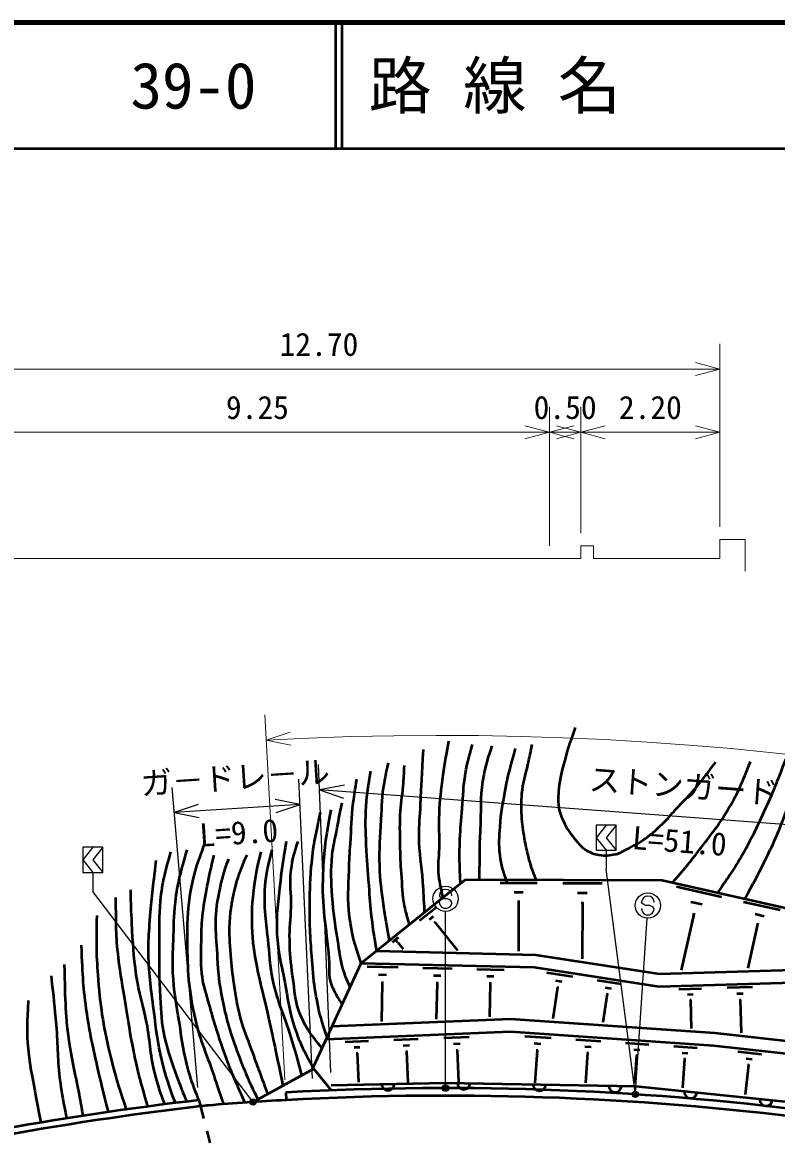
# Model space of a CAD drawing. Units: millimetres, scale not verified, with parts at other scales. Extents: x 40000 to 680000, y 20000 to 380000.
# Drawn here: x 152965 to 212690, y 291068 to 380000 of the extents above; entities that cross this region are included whole.
import ezdxf
from ezdxf.enums import TextEntityAlignment as Align

# ---------------------------------------------------------------- set-up
doc = ezdxf.new("R2010")
doc.units = ezdxf.units.MM
doc.header["$LTSCALE"] = 1000
doc.header["$PDMODE"] = 32
doc.header["$PDSIZE"] = 500
for name, color, linetype, lineweight in [('S-STR-HTXT', 7, 'Continuous', 13), ('S-STR-STRC', 7, 'Continuous', 25), ('S-TTL', 2, 'Continuous', 140), ('S-TTL-LINE', 7, 'Continuous', 50)]:
    doc.layers.add(name, color=color, linetype=linetype, lineweight=lineweight)
doc.layers.add('S-TTL-TXT', color=7, linetype='Continuous')
doc.styles.add('@ＭＳ ゴシック', font='')
doc.styles.add('ＭＳ ゴシック', font='')
doc.styles.get('@ＭＳ ゴシック').set_extended_font_data('@MS Gothic')
doc.styles.get('ＭＳ ゴシック').set_extended_font_data('MS Gothic')

msp = doc.modelspace()

# ---------------------------------------------------------------- linework, layer by layer
at = {"layer": 'S-STR-HTXT'}
for p, q in [((208197, 340024), (208197, 354524)), ((144697, 352524), (208197, 352524)), ((208197, 352524), (206265, 353042)), ((206265, 352007), (208197, 352524)), ((194697, 338524), (194697, 349524)), ((197197, 339524), (197197, 349524)), ((194697, 347524), (192765, 348042)), ((196629, 348042), (194697, 347524)), ((197197, 347524), (195265, 348042)), ((199129, 348042), (197197, 347524)), ((208197, 347524), (206265, 348042)), ((148447, 347524), (194697, 347524)), ((192765, 347007), (194697, 347524)), ((194697, 347524), (197197, 347524)), ((194697, 347524), (196629, 347007)), ((195265, 347007), (197197, 347524)), ((197197, 347524), (208197, 347524)), ((197197, 347524), (199129, 347007)), ((206265, 347007), (208197, 347524)), ((208197, 337524), (208197, 339024)), ((208197, 339024), (210197, 339024)), ((210197, 339024), (210197, 336524)), ((198197, 338524), (197197, 338524)), ((197197, 338524), (197197, 337524)), ((198197, 337524), (198197, 338524)), ((148447, 337524), (194697, 337524)), ((194697, 337524), (197197, 337524)), ((198197, 337524), (208197, 337524)), ((173758, 296192), (172164, 325121)), ((174176, 323745), (172274, 323124)), ((172274, 323124), (174231, 322712))]:
    msp.add_line(p, q, dxfattribs=at)
msp.add_arc((186014, 68568), 254927, 45.26591, 93.08953, dxfattribs=at)
at = {"layer": 'S-STR-STRC'}
for p, q in [((177376, 296768), (176419, 321176)), ((166852, 295584), (164823, 319366)), ((175938, 296301), (174857, 320022)), ((178462, 319550), (176497, 319178)), ((174948, 318024), (172987, 318414)), ((233803, 314898), (176497, 319178)), ((176497, 319178), (178385, 318518)), ((174948, 318024), (164993, 317373)), ((166887, 318015), (164993, 317373)), ((173054, 317381), (174948, 318024)), ((164993, 317373), (166955, 316982)), ((198398, 316390), (198398, 314390)), ((157741, 314628), (157741, 312628)), ((199198, 314390), (199198, 312890)), ((158541, 312628), (158541, 311128)), ((201491, 295191), (199197, 312890)), ((171137, 294554), (158540, 311128)), ((186082, 310680), (185983, 310798)), ((186327, 310541), (186082, 310680)), ((186628, 310539), (186327, 310541)), ((186873, 310427), (186628, 310539)), ((186979, 310291), (186873, 310427)), ((186474, 295690), (186477, 309540)), ((202102, 310151), (202003, 310269)), ((202347, 310011), (202102, 310151)), ((202648, 310009), (202347, 310011)), ((202893, 309897), (202648, 310009)), ((202999, 309761), (202893, 309897)), ((201520, 295192), (202432, 309012))]:
    msp.add_line(p, q, dxfattribs=at)
for points in [[(198398, 314390), (199998, 314390), (199998, 316390), (198398, 316390)], [(199198, 316390), (198398, 315390), (199198, 314390)], [(199998, 316390), (199198, 315390), (199998, 314390)], [(157741, 312628), (159341, 312628), (159341, 314628), (157741, 314628)], [(158541, 314628), (157741, 313628), (158541, 312628)], [(159341, 314628), (158541, 313628), (159341, 312628)]]:
    msp.add_lwpolyline(points, dxfattribs=at)
for centre, radius in [((186478, 310540), 1000), ((202498, 310010), 1000), ((186474, 295540), 150), ((186474, 295540), 120), ((186474, 295540), 90), ((186474, 295540), 60), ((186474, 295540), 30), ((171228, 294435), 150), ((171228, 294435), 120), ((171228, 294435), 90), ((171228, 294435), 60), ((171228, 294435), 30), ((201510, 295043), 150), ((201510, 295043), 120), ((201510, 295043), 90), ((201510, 295043), 60), ((201510, 295043), 30)]:
    msp.add_circle(centre, radius, dxfattribs=at)
for centre, start, end in [((186483, 310795), 359.55488, 179.55488), ((202503, 310265), 359.55488, 179.55488), ((186479, 310295), 179.55488, 359.55488), ((202499, 309765), 179.55488, 359.55488)]:
    msp.add_arc(centre, 500, start, end, dxfattribs=at)
for p in [(186474, 295540), (201510, 295043), (171228, 294435)]:
    msp.add_point(p, dxfattribs=at)
at = {"layer": 'S-TTL'}
msp.add_line((680000, 380000), (40000, 380000), dxfattribs=at)
msp.add_line((680000, 380000), (40000, 380000), dxfattribs=at)
at = {"layer": 'S-TTL-LINE'}
for p, q in [((177750, 380000), (177750, 370000)), ((177750, 380000), (177750, 370000)), ((178250, 380000), (178250, 370000)), ((178250, 380000), (178250, 370000)), ((40000, 370000), (680000, 370000)), ((40000, 370000), (680000, 370000)), ((179781, 305440), (188055, 312068)), ((188055, 312068), (203635, 312020)), ((190797, 311810), (193736, 311801)), ((195751, 311794), (198880, 311785)), ((203635, 312020), (219941, 308343)), ((204767, 311508), (208327, 310706)), ((191897, 311072), (192631, 311069)), ((196921, 311009), (197704, 311006)), ((184405, 308823), (185772, 309919)), ((192170, 310336), (192353, 310336)), ((192262, 310336), (192249, 306398)), ((197212, 310225), (197408, 310225)), ((197310, 310225), (197296, 305795)), ((205901, 310317), (206791, 310117)), ((210069, 310313), (212969, 309659)), ((185191, 308892), (185533, 309166)), ((185593, 308653), (185679, 308722)), ((185636, 308687), (187427, 306452)), ((206146, 309327), (205146, 304893)), ((206034, 309352), (206257, 309302)), ((210993, 309342), (211718, 309179)), ((211192, 308536), (210405, 305045)), ((211101, 308556), (211282, 308515)), ((182273, 307116), (182745, 307493)), ((182545, 307139), (182662, 307234)), ((182683, 307057), (182713, 307081)), ((182698, 307069), (183111, 306553)), ((180995, 306412), (193591, 306116)), ((193591, 306116), (203420, 304601)), ((175907, 296989), (179781, 305440)), ((179781, 305440), (193503, 305118)), ((180270, 305178), (182721, 305121)), ((184680, 305075), (186988, 305021)), ((193503, 305118), (203357, 303599)), ((203420, 304601), (222718, 305158)), ((181175, 304544), (181787, 304530)), ((185532, 304478), (186109, 304464)), ((188950, 304975), (191119, 304924)), ((189751, 304413), (190293, 304401)), ((194482, 304714), (196540, 304397)), ((203357, 303599), (223569, 304182)), ((181390, 303926), (181543, 303922)), ((181467, 303924), (181394, 300828)), ((185735, 303896), (185879, 303892)), ((185807, 303894), (185739, 301007)), ((189941, 303866), (190077, 303863)), ((190009, 303865), (189946, 301181)), ((195353, 303527), (194966, 301021)), ((195175, 304081), (195689, 304001)), ((195288, 303537), (195417, 303517)), ((198473, 304099), (200362, 303808)), ((199109, 303517), (199581, 303444)), ((204955, 303395), (206738, 303446)), ((208781, 303505), (210774, 303563)), ((199272, 303009), (198924, 300749)), ((199213, 303018), (199331, 303000)), ((205637, 302968), (206082, 302981)), ((205817, 302527), (205928, 302530)), ((205872, 302529), (205938, 300266)), ((209543, 303028), (210041, 303043)), ((209744, 302536), (209869, 302539)), ((209806, 302537), (209882, 299910)), ((191631, 301001), (177478, 300417)), ((207795, 299889), (191631, 301001)), ((191617, 299999), (177011, 299397)), ((207707, 298893), (191617, 299999)), ((226676, 297822), (207795, 299889)), ((178517, 299209), (180364, 299285)), ((182383, 299368), (184316, 299448)), ((183128, 298915), (183611, 298935)), ((186336, 299531), (188358, 299615)), ((187115, 299057), (187621, 299078)), ((192743, 299671), (194845, 299527)), ((193495, 299091), (194021, 299055)), ((196806, 299392), (198776, 299256)), ((197511, 298849), (198004, 298815)), ((200739, 299121), (202581, 298995)), ((204546, 298859), (206399, 298732)), ((227195, 296759), (207707, 298893)), ((179229, 298775), (179691, 298794)), ((179421, 298321), (179537, 298326)), ((179479, 298323), (179574, 296011)), ((183329, 298439), (183450, 298444)), ((183390, 298441), (183491, 295998)), ((187326, 298559), (187452, 298565)), ((187389, 298562), (187495, 295984)), ((193722, 298548), (193544, 295962)), ((193656, 298552), (193788, 298543)), ((197724, 298339), (197559, 295948)), ((197662, 298343), (197785, 298335)), ((201398, 298613), (201858, 298582)), ((201597, 298137), (201445, 295934)), ((201539, 298141), (201654, 298133)), ((205209, 298348), (205672, 298316)), ((209618, 298432), (211510, 298225)), ((176033, 297058), (171360, 294507)), ((177431, 295364), (176033, 297058)), ((205409, 297869), (205250, 295556)), ((205351, 297873), (205467, 297865)), ((210460, 297382), (210205, 295048)), ((210275, 297881), (210748, 297829)), ((210401, 297389), (210519, 297376)), ((177415, 295769), (186474, 295963)), ((186474, 295963), (201553, 295684)), ((201553, 295684), (216445, 294156)), ((166937, 294588), (167064, 294099)), ((173812, 295193), (173845, 294594)), ((167064, 294099), (167316, 293132)), ((167567, 292164), (167818, 291196))]:
    msp.add_line(p, q, dxfattribs=at)
for centre, radius, start, end in [((186419, 66264), 229276, 71.47275, 93.15186), ((181914, 295865), 500, 181.22354, 1.22354), ((187913, 295936), 500, 178.94248, 358.94248), ((193912, 295825), 500, 178.94248, 358.94248), ((199911, 295715), 500, 178.94248, 358.94248), ((205888, 295239), 500, 174.14055, 354.14055), ((196524, 41814), 254500, 96.67592, 111.75368), ((186419, 66264), 228676, 93.15186, 94.69819), ((186419, 66264), 228676, 71.47312, 93.15186), ((211857, 294627), 500, 174.14055, 354.14055), ((196524, 41814), 254000, 96.6603, 111.76843), ((196524, 41814), 254000, 96.51854, 96.6603)]:
    msp.add_arc(centre, radius, start, end, dxfattribs=at)
for points, knots in [([(196754, 324123), (196347, 322997), (196224, 322673), (195967, 321718), (195744, 320890), (195577, 320429), (195486, 319576), (195410, 318872), (195335, 318462), (195450, 317762), (195537, 317233), (195691, 316956), (195923, 316472), (196220, 315853), (196482, 315551), (196929, 315030), (197165, 314753), (197311, 314597), (197619, 314402), (197971, 314180), (198208, 314101), (198618, 314031), (199137, 313941), (199448, 313991), (199966, 314089), (200313, 314154), (200475, 314301), (200790, 314460), (201401, 314770), (201757, 314930), (202312, 315331), (202952, 315796), (203268, 316114), (203833, 316667), (204235, 317060), (204417, 317322), (204797, 317736), (205219, 318194), (205472, 318435), (205889, 318897), (206722, 319823), (206966, 320177), (207887, 321383)], [0, 0, 0, 0, 1, 1, 1, 2, 2, 2, 3, 3, 3, 4, 4, 4, 5, 5, 5, 6, 6, 6, 7, 7, 7, 8, 8, 8, 9, 9, 9, 10, 10, 10, 11, 11, 11, 12, 12, 12, 13, 13, 13, 14, 14, 14, 14]), ([(186717, 323037), (186433, 321565), (186351, 321149), (186199, 319927), (186052, 318746), (185980, 318081), (185940, 316892), (185912, 316097), (185986, 315651), (185977, 314856), (185967, 314002), (185838, 313523), (185902, 312672), (185964, 311865), (186037, 311553), (186264, 310633)], [0, 0, 0, 0, 1, 1, 1, 2, 2, 2, 3, 3, 3, 4, 4, 4, 5, 5, 5, 5]), ([(184818, 309475), (184761, 310645), (184743, 310950), (184681, 311895), (184589, 313299), (184388, 314078), (184385, 315485), (184382, 316469), (184450, 317019), (184496, 318002), (184575, 319709), (184605, 320246), (184718, 322370)], [0, 0, 0, 0, 1, 1, 1, 2, 2, 2, 3, 3, 3, 4, 4, 4, 4]), ([(187652, 311745), (187592, 313409), (187560, 313881), (187616, 315248), (187656, 316206), (187711, 316741), (187791, 317696), (187884, 318790), (187857, 319415), (188054, 320494), (188218, 321395), (188307, 321724), (188622, 322768)], [0, 0, 0, 0, 1, 1, 1, 2, 2, 2, 3, 3, 3, 4, 4, 4, 4]), ([(190152, 322680), (189783, 321641), (189689, 321284), (189496, 320363), (189191, 318906), (189305, 318047), (189234, 316560), (189150, 314806), (189154, 314223), (189145, 312065)], [0, 0, 0, 0, 1, 1, 1, 2, 2, 2, 3, 3, 3, 3]), ([(191988, 322462), (191570, 320941), (191445, 320504), (191201, 319227), (190982, 318074), (190848, 317424), (190764, 316254), (190702, 315385), (190658, 314888), (190764, 314024), (190874, 313137), (190996, 312787), (191332, 311808)], [0, 0, 0, 0, 1, 1, 1, 2, 2, 2, 3, 3, 3, 4, 4, 4, 4]), ([(193650, 312051), (193331, 312907), (193227, 313159), (193038, 313893), (192893, 314451), (192825, 314767), (192732, 315336), (192617, 316031), (192551, 316424), (192513, 317128), (192470, 317930), (192462, 318386), (192557, 319183), (192649, 319965), (192826, 320381), (192994, 321150), (193132, 321782), (193175, 321980), (193344, 322768)], [0, 0, 0, 0, 1, 1, 1, 2, 2, 2, 3, 3, 3, 4, 4, 4, 5, 5, 5, 6, 6, 6, 6]), ([(181942, 321334), (181757, 320592), (181717, 320368), (181608, 319742), (181413, 318612), (181414, 317963), (181349, 316818), (181268, 315388), (181195, 314585), (181238, 313153), (181274, 311962), (181377, 311299), (181534, 310118), (181686, 308984), (181756, 308603), (182016, 307230)], [0, 0, 0, 0, 1, 1, 1, 2, 2, 2, 3, 3, 3, 4, 4, 4, 5, 5, 5, 5]), ([(183200, 321112), (183154, 320324), (183139, 320119), (183089, 319483), (183019, 318585), (182908, 318088), (182867, 317188), (182821, 316162), (182844, 315586), (182867, 314560), (182887, 313648), (182911, 313137), (182978, 312228), (183052, 311226), (183039, 310650), (183274, 309674), (183385, 309212), (183426, 309039), (183609, 308506)], [0, 0, 0, 0, 1, 1, 1, 2, 2, 2, 3, 3, 3, 4, 4, 4, 5, 5, 5, 6, 6, 6, 6]), ([(204470, 311832), (205588, 313151), (205898, 313518), (206752, 314647), (207632, 315808), (208160, 316441), (208898, 317696), (209712, 319080), (209929, 319660), (210630, 321423)], [0, 0, 0, 0, 1, 1, 1, 2, 2, 2, 3, 3, 3, 3]), ([(213416, 321612), (212635, 319601), (212426, 319036), (211684, 317433), (211063, 316090), (210731, 315325), (209990, 314045), (209285, 312827), (208996, 312413), (208015, 311032)], [0, 0, 0, 0, 1, 1, 1, 2, 2, 2, 3, 3, 3, 3]), ([(210178, 310544), (210938, 311922), (211151, 312290), (211714, 313440), (212096, 314219), (212307, 314657), (212655, 315452), (213050, 316353), (213216, 316881), (213596, 317789), (213991, 318731), (214252, 319243), (214635, 320190), (214890, 320820), (214971, 321026), (215266, 321811)], [0, 0, 0, 0, 1, 1, 1, 2, 2, 2, 3, 3, 3, 4, 4, 4, 5, 5, 5, 5]), ([(180535, 320668), (180307, 319377), (180243, 318983), (180165, 317891), (180079, 316694), (180125, 316018), (180165, 314819), (180206, 313559), (180289, 312856), (180387, 311598), (180464, 310600), (180494, 310039), (180609, 309044), (180728, 308012), (180786, 307668), (180995, 306412)], [0, 0, 0, 0, 1, 1, 1, 2, 2, 2, 3, 3, 3, 4, 4, 4, 5, 5, 5, 5]), ([(179781, 305440), (179244, 307077), (179052, 307649), (178869, 309118), (178690, 310553), (178796, 311374), (178832, 312820), (178853, 313645), (178891, 314106), (178943, 314930), (179023, 316188), (179004, 316900), (179165, 318150), (179261, 318891), (179296, 319147), (179461, 320038)], [0, 0, 0, 0, 1, 1, 1, 2, 2, 2, 3, 3, 3, 4, 4, 4, 5, 5, 5, 5]), ([(177380, 317589), (176951, 315269), (176850, 314498), (176759, 312495), (176640, 309871), (177025, 308405), (177240, 305787), (177305, 304998), (177159, 304514), (177426, 303769), (177575, 303352), (177703, 303135), (177925, 302751), (178058, 302521), (178106, 302441), (178284, 302174)], [0, 0, 0, 0, 1, 1, 1, 2, 2, 2, 3, 3, 3, 4, 4, 4, 5, 5, 5, 5]), ([(178912, 303544), (178615, 304213), (178532, 304435), (178351, 305028), (178096, 305865), (178080, 306366), (177944, 307230), (177728, 308598), (177588, 309365), (177500, 310747), (177418, 312017), (177382, 312738), (177500, 314005), (177568, 314736), (177699, 315133), (177833, 315855), (177999, 316753), (178057, 317037), (178277, 318150)], [0, 0, 0, 0, 1, 1, 1, 2, 2, 2, 3, 3, 3, 4, 4, 4, 5, 5, 5, 6, 6, 6, 6]), ([(177089, 299568), (176658, 300894), (176516, 301302), (176295, 302447), (176103, 303444), (176050, 304013), (175964, 305024), (175811, 306821), (175720, 307831), (175723, 309634), (175724, 310977), (175725, 311732), (175843, 313069), (175993, 314770), (176144, 315378), (176568, 317381)], [0, 0, 0, 0, 1, 1, 1, 2, 2, 2, 3, 3, 3, 4, 4, 4, 5, 5, 5, 5]), ([(167372, 314890), (166762, 313239), (166545, 312680), (166284, 311200), (166041, 309822), (166015, 309027), (166012, 307627), (166007, 305176), (166062, 303776), (166556, 301374), (166955, 299438), (167481, 298432), (168110, 296558), (168410, 295662), (168505, 295377), (168889, 294267)], [0, 0, 0, 0, 1, 1, 1, 2, 2, 2, 3, 3, 3, 4, 4, 4, 5, 5, 5, 5]), ([(173858, 315084), (173597, 313596), (173534, 313172), (173392, 311938), (173205, 310322), (173049, 309407), (173119, 307781), (173185, 306261), (173465, 305433), (173741, 303938), (173984, 302627), (174043, 301870), (174440, 300598), (174892, 299150), (175196, 298621), (176033, 297058)], [0, 0, 0, 0, 1, 1, 1, 2, 2, 2, 3, 3, 3, 4, 4, 4, 5, 5, 5, 5]), ([(176696, 298711), (175839, 299730), (175490, 300163), (175023, 301258), (174524, 302426), (174544, 303185), (174363, 304443), (174203, 305542), (174150, 306167), (174129, 307278), (174110, 308295), (174221, 308863), (174246, 309880), (174274, 311033), (174084, 311690), (174246, 312832), (174374, 313728), (174467, 314083), (174790, 315084)], [0, 0, 0, 0, 1, 1, 1, 2, 2, 2, 3, 3, 3, 4, 4, 4, 5, 5, 5, 6, 6, 6, 6]), ([(164692, 314269), (164211, 312504), (164036, 311927), (163876, 310385), (163738, 309057), (163805, 308302), (163798, 306967), (163790, 305313), (163767, 304384), (163876, 302734), (163958, 301485), (163947, 300769), (164226, 299549), (164692, 297504), (165761, 294982), (165977, 294474)], [0, 0, 0, 0, 1, 1, 1, 2, 2, 2, 3, 3, 3, 4, 4, 4, 5, 5, 5, 5]), ([(166937, 294588), (166511, 295652), (166401, 295988), (166129, 296908), (165700, 298360), (165630, 299219), (165391, 300714), (165142, 302269), (164965, 303141), (164886, 304714), (164837, 305699), (164891, 306253), (164925, 307239), (164965, 308423), (164945, 309091), (165080, 310268), (165269, 311921), (165477, 312526), (166012, 314424)], [0, 0, 0, 0, 1, 1, 1, 2, 2, 2, 3, 3, 3, 4, 4, 4, 5, 5, 5, 6, 6, 6, 6]), ([(170587, 294391), (169685, 296444), (169413, 297027), (168809, 298772), (168315, 300196), (168074, 301007), (167682, 302462), (167456, 303304), (167261, 303769), (167177, 304637), (167081, 305633), (167122, 306199), (167139, 307200), (167151, 307944), (167139, 308363), (167216, 309103), (167317, 310066), (167424, 310599), (167605, 311550), (167787, 312512), (167865, 312832), (168148, 313997)], [0, 0, 0, 0, 1, 1, 1, 2, 2, 2, 3, 3, 3, 4, 4, 4, 5, 5, 5, 6, 6, 6, 7, 7, 7, 7]), ([(172406, 295078), (171783, 296754), (171621, 297182), (171139, 298539), (170784, 299538), (170530, 300081), (170246, 301102), (169964, 302114), (169898, 302705), (169741, 303743), (169601, 304664), (169536, 305184), (169469, 306113), (169396, 307112), (169325, 307676), (169391, 308676), (169467, 309826), (169556, 310477), (169857, 311589), (170123, 312571), (170272, 312937), (170751, 314036)], [0, 0, 0, 0, 1, 1, 1, 2, 2, 2, 3, 3, 3, 4, 4, 4, 5, 5, 5, 6, 6, 6, 7, 7, 7, 7]), ([(171838, 314269), (171525, 312957), (171434, 312552), (171294, 311434), (171144, 310228), (171092, 309541), (171139, 308326), (171187, 307074), (171298, 306374), (171527, 305142), (171761, 303886), (171983, 303202), (172265, 301957), (172815, 299531), (172969, 298753), (173600, 295730)], [0, 0, 0, 0, 1, 1, 1, 2, 2, 2, 3, 3, 3, 4, 4, 4, 5, 5, 5, 5]), ([(175105, 296551), (174760, 297833), (174662, 298168), (174363, 299199), (173786, 301185), (173186, 302223), (172770, 304248), (172525, 305445), (172554, 306141), (172421, 307355), (172326, 308220), (172232, 308701), (172188, 309569), (172149, 310327), (172138, 310754), (172188, 311511), (172264, 312671), (172412, 313107), (172753, 314432)], [0, 0, 0, 0, 1, 1, 1, 2, 2, 2, 3, 3, 3, 4, 4, 4, 5, 5, 5, 6, 6, 6, 6]), ([(165078, 294363), (164520, 295890), (164359, 296365), (164031, 297685), (163650, 299222), (163561, 300113), (163371, 301685), (163142, 303590), (162945, 304660), (162944, 306579), (162943, 307460), (163002, 307952), (163060, 308831), (163183, 310689), (163284, 311303), (163565, 313570)], [0, 0, 0, 0, 1, 1, 1, 2, 2, 2, 3, 3, 3, 4, 4, 4, 5, 5, 5, 5]), ([(169275, 313686), (168797, 312371), (168681, 311886), (168459, 310696), (168083, 308682), (168316, 307498), (168420, 305452), (168487, 304152), (168623, 303426), (168886, 302151), (169210, 300586), (169500, 299729), (170051, 298228), (170578, 296795), (170815, 296297), (171614, 294645)], [0, 0, 0, 0, 1, 1, 1, 2, 2, 2, 3, 3, 3, 4, 4, 4, 5, 5, 5, 5]), ([(164233, 294257), (163856, 295261), (163766, 295581), (163526, 296447), (163068, 298096), (163118, 299085), (162800, 300766), (162524, 302229), (162187, 303013), (161981, 304487), (161757, 306090), (161718, 307000), (161634, 308617), (161580, 309651), (161565, 309993), (161539, 311265)], [0, 0, 0, 0, 1, 1, 1, 2, 2, 2, 3, 3, 3, 4, 4, 4, 5, 5, 5, 5]), ([(162890, 294081), (162306, 296149), (162131, 296733), (161775, 298463), (161471, 299944), (161375, 300788), (161133, 302280), (160906, 303676), (160727, 304451), (160570, 305856), (160362, 307713), (160382, 308384), (160369, 310636)], [0, 0, 0, 0, 1, 1, 1, 2, 2, 2, 3, 3, 3, 4, 4, 4, 4]), ([(158843, 309230), (158794, 306846), (158802, 306115), (158963, 304128), (159161, 301688), (159380, 300318), (159967, 297941), (160368, 296322), (160534, 295742), (161179, 293847)], [0, 0, 0, 0, 1, 1, 1, 2, 2, 2, 3, 3, 3, 3]), ([(159789, 293649), (159327, 295414), (159205, 295890), (158883, 297339), (158528, 298931), (158322, 299823), (158079, 301436), (157763, 303538), (157754, 304300), (157637, 306860)], [0, 0, 0, 0, 1, 1, 1, 2, 2, 2, 3, 3, 3, 3]), ([(156271, 305333), (156359, 302273), (156322, 301343), (156713, 298825), (156929, 297435), (157138, 296672), (157396, 295290), (157538, 294530), (157583, 294290), (157754, 293343)], [0, 0, 0, 0, 1, 1, 1, 2, 2, 2, 3, 3, 3, 3]), ([(155227, 304450), (155440, 302570), (155493, 302077), (155629, 300553), (155785, 298798), (155706, 297798), (155950, 296053), (156110, 294909), (156175, 294507), (156463, 293141)], [0, 0, 0, 0, 1, 1, 1, 2, 2, 2, 3, 3, 3, 3]), ([(153419, 302481), (153329, 300691), (153286, 300125), (153419, 298624), (153534, 297326), (153717, 296613), (153941, 295330), (154114, 294342), (154173, 294024), (154409, 292805)], [0, 0, 0, 0, 1, 1, 1, 2, 2, 2, 3, 3, 3, 3])]:
    msp.add_open_spline(points, degree=3, knots=knots, dxfattribs=at)

# ---------------------------------------------------------------- texts
at = {"layer": 'S-STR-HTXT', "style": 'ＭＳ ゴシック'}
for s, p in [('12.70', (176447, 353024)), ('9.25', (171572, 348024)), ('0.50', (195947, 348024)), ('2.20', (202697, 348024))]:
    msp.add_text(s, height=1833, dxfattribs=at).set_placement(p, align=Align.BOTTOM_CENTER)
at = {"layer": 'S-STR-STRC', "style": 'ＭＳ ゴシック'}
for s, rotation, p in [('ガ－ドレ－ル', 3.743, (169905, 318696)), ('ストンガード', 355.728, (205224, 318035))]:
    msp.add_text(s, height=1833, rotation=rotation, dxfattribs=at).set_placement(p, align=Align.BOTTOM_CENTER)
at = {"layer": 'S-STR-STRC', "style": '@ＭＳ ゴシック'}
for s, rotation, p in [('L=9.0', 3.743, (170036, 316701)), ('L=51.0', 355.728, (205075, 316041))]:
    msp.add_text(s, height=1833, rotation=rotation, dxfattribs=at).set_placement(p, align=Align.TOP_CENTER)
at = {"layer": 'S-TTL-TXT', "style": 'ＭＳ ゴシック'}
for s, p in [('路 線 名', (180380, 375000)), ('路 線 名', (180380, 375000)), ('39-0', (161521, 375000))]:
    msp.add_text(s, height=3666, dxfattribs=at).set_placement(p, align=Align.MIDDLE_LEFT)

doc.saveas('drawing.dxf')
